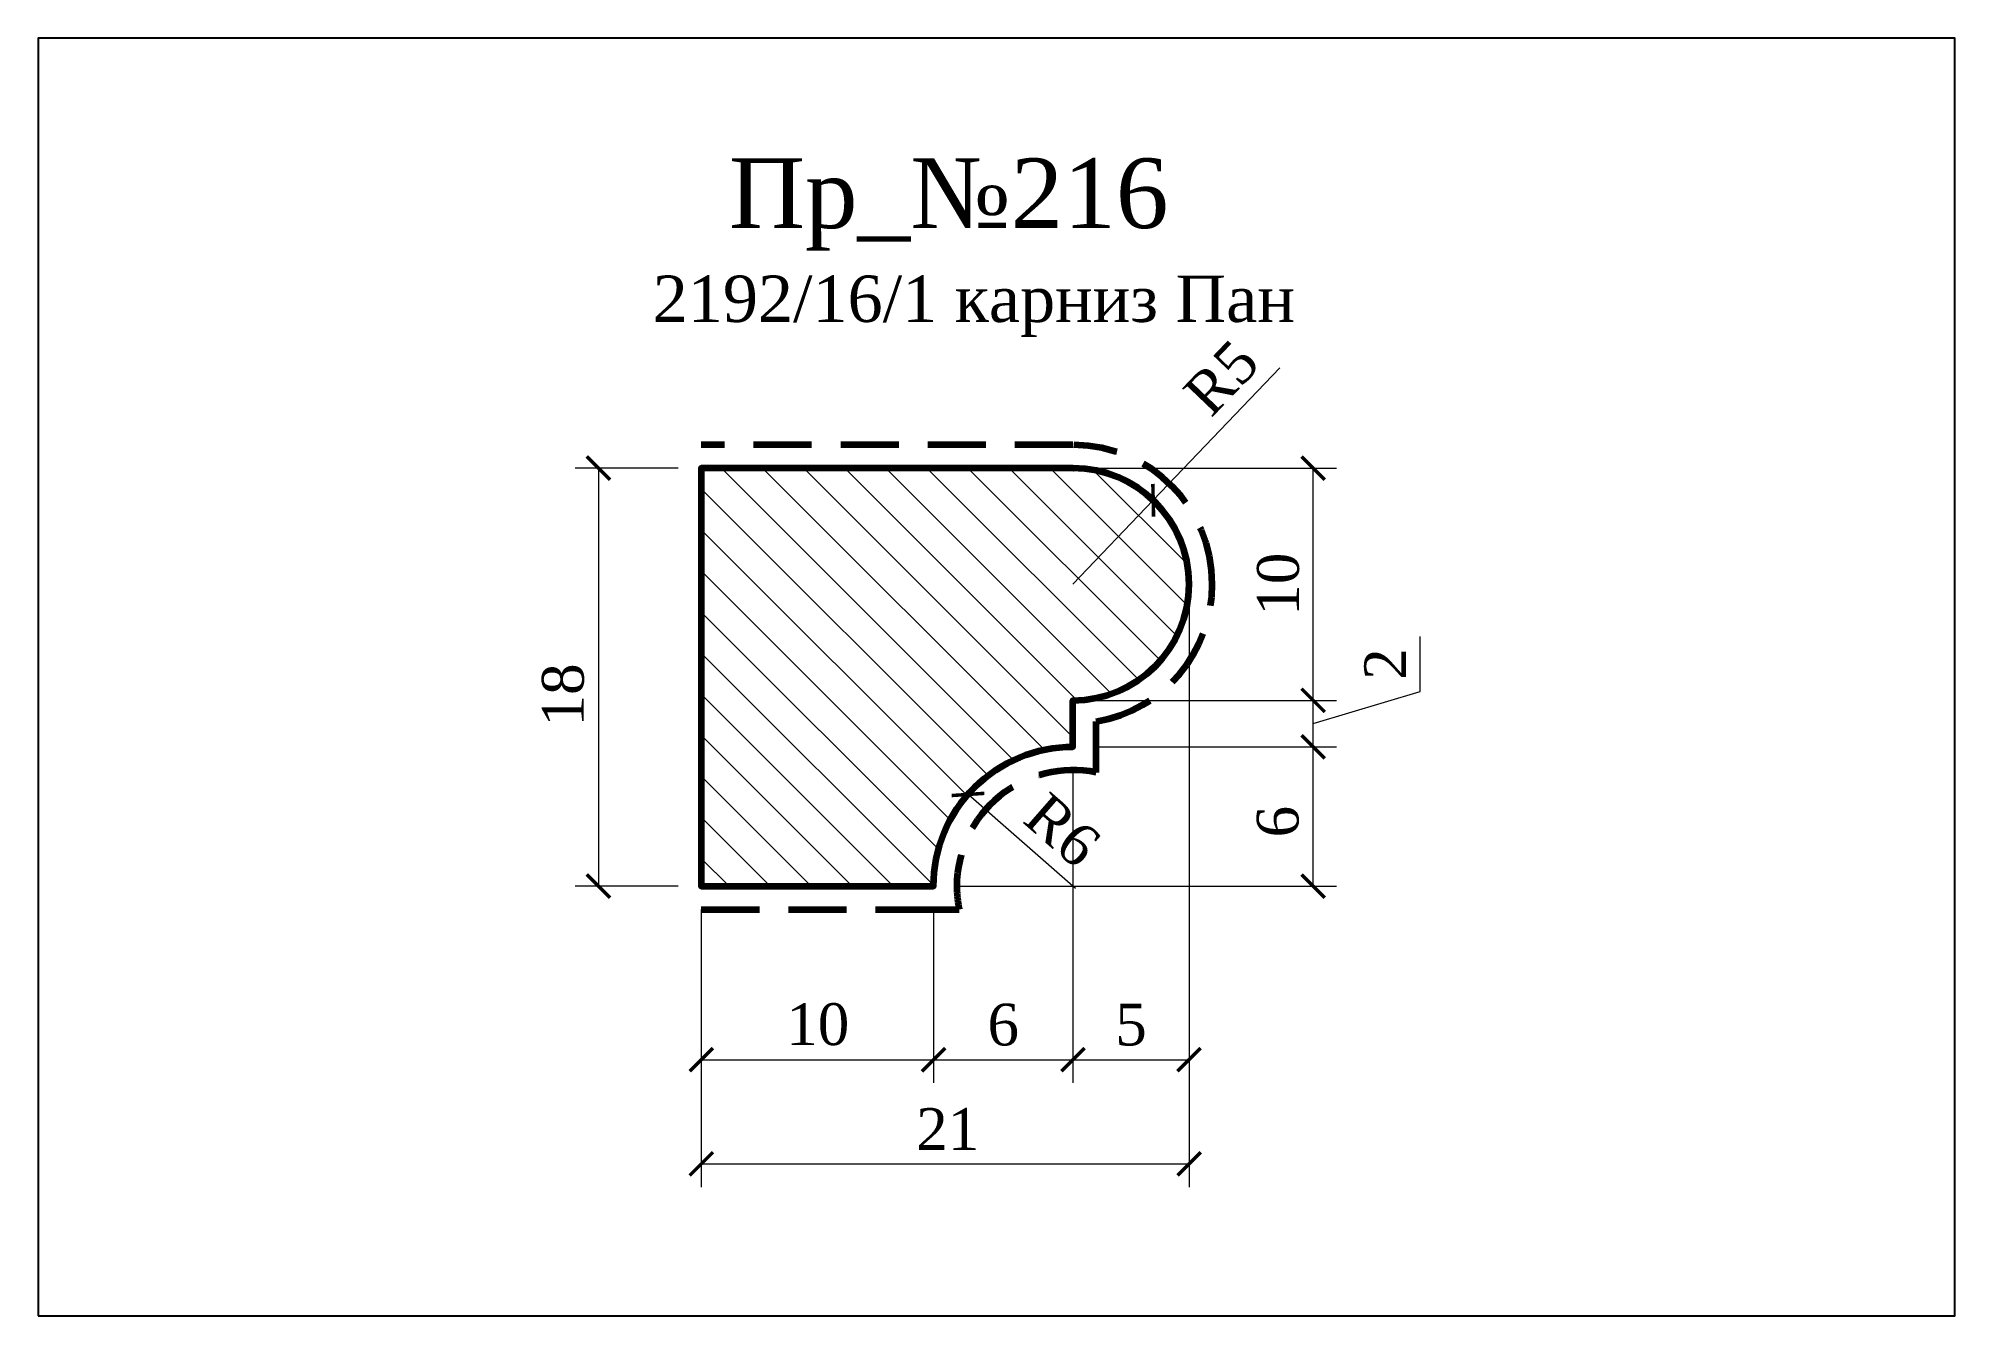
# Model space of a CAD drawing. Header units: millimetres. Extents: x 309156.3 to 309238.8, y -96258.8 to -96203.8.
import ezdxf

# ---------------------------------------------------------------- set-up
doc = ezdxf.new("R2010")
doc.units = ezdxf.units.MM
doc.header["$MEASUREMENT"] = 0
doc.linetypes.add('HIDDEN', pattern=[0.375, 0.25, -0.125])
doc.layers.add('Outside panel', color=7, linetype='Continuous', lineweight=18, true_color=0x7f5e57)
doc.layers.add('линия 15', color=7, linetype='Continuous', lineweight=15)
doc.layers.add('линия 50', color=1, linetype='Continuous', lineweight=140)
doc.styles.add('ELECT', font='times.ttf')
doc.styles.get("Standard").update_dxf_attribs({"font": 'times.ttf'})
doc.dimstyles.new('M_1', dxfattribs={"dimtxt": 1.8, "dimasz": 1, "dimexe": 1, "dimexo": 1, "dimgap": 0.6, "dimtad": 1, "dimdec": 0, "dimdsep": 46, "dimtxsty": 'Standard', "dimblk": 'ARCHTICK', "dimcen": -5, "dimclrd": 7, "dimclre": 7, "dimclrt": 7, "dimadec": 0, "dimazin": 0, "dimtfac": 1, "dimtdec": 0, "dimtmove": 0, "dimatfit": 3, "dimfxl": 1, "dimtolj": 1, "dimtzin": 0, "dimlwd": 5, "dimlwe": 5, "dimarcsym": 0})

# ---------------------------------------------------------------- blocks, each defined once
blk = doc.blocks.new('_ArchTick')
at = {"color": 0, "linetype": 'ByBlock', "const_width": 0.15}
blk.add_lwpolyline([(-0.5, -0.5), (0.5, 0.5)], dxfattribs=at)
blk = doc.blocks.new('*D10')
at = {"layer": 'Defpoints', "color": 0, "ltscale": 1000, "transparency": 16777216}
for p in [(309196.278, -96236.39), (309200.796, -96240.338)]:
    blk.add_point(p, dxfattribs=at)
at = {"layer": 'линия 15', "color": 7, "lineweight": 5, "ltscale": 1000, "transparency": 16777216}
blk.add_line((309200.912, -96240.439), (309196.278, -96236.39), dxfattribs=at)
at = {"layer": 'линия 15', "color": 7, "lineweight": 5, "ltscale": 1000, "transparency": 16777216, "rotation": 138.8469614355286}
blk.add_blockref('_ArchTick', (309196.278, -96236.39), dxfattribs=at)
at = {"layer": 'линия 15', "color": 7, "ltscale": 1000, "transparency": 16777216, "insert": (309200.345, -96237.931), "char_height": 1.8, "attachment_point": 5, "rotation": 318.84696}
blk.add_mtext('\\A1;R6', dxfattribs=at)
blk = doc.blocks.new('*D9')
at = {"layer": 'Defpoints', "color": 0, "ltscale": 1000, "transparency": 16777216}
for p in [(309204.251, -96223.724), (309200.796, -96227.338)]:
    blk.add_point(p, dxfattribs=at)
at = {"layer": 'линия 15', "color": 7, "lineweight": 5, "ltscale": 1000, "transparency": 16777216}
for p in [(309209.698, -96218.025), (309200.796, -96227.338)]:
    blk.add_line(p, (309204.251, -96223.724), dxfattribs=at)
at = {"layer": 'линия 15', "color": 7, "lineweight": 5, "ltscale": 1000, "transparency": 16777216, "rotation": 226.2934535476594}
blk.add_blockref('_ArchTick', (309204.251, -96223.724), dxfattribs=at)
at = {"layer": 'линия 15', "color": 7, "ltscale": 1000, "transparency": 16777216, "insert": (309207.192, -96218.453), "char_height": 1.8, "attachment_point": 5, "rotation": 46.29345}
blk.add_mtext('\\A1;R5', dxfattribs=at)
blk = doc.blocks.new('*D7')
at = {"layer": 'Defpoints', "color": 0, "ltscale": 1000, "transparency": 16777216}
for p in [(309200.796, -96232.338), (309211.137, -96232.338), (309200.796, -96234.338)]:
    blk.add_point(p, dxfattribs=at)
at = {"layer": 'линия 15', "color": 7, "lineweight": 5, "ltscale": 1000, "transparency": 16777216}
for p, q in [((309215.737, -96231.958), (309215.737, -96229.596)), ((309211.137, -96233.338), (309215.737, -96231.958)), ((309201.796, -96232.338), (309212.137, -96232.338)), ((309211.137, -96234.338), (309211.137, -96232.338)), ((309201.796, -96234.338), (309212.137, -96234.338))]:
    blk.add_line(p, q, dxfattribs=at)
for p, rotation in [((309211.137, -96232.338), 90), ((309211.137, -96234.338), 270)]:
    blk.add_blockref('_ArchTick', p, dxfattribs=dict(at, rotation=rotation))
at = {"layer": 'линия 15', "color": 7, "ltscale": 1000, "transparency": 16777216, "insert": (309214.237, -96230.777), "char_height": 1.8, "attachment_point": 5, "rotation": 90}
blk.add_mtext('\\A1;2', dxfattribs=at)
blk = doc.blocks.new('*D6')
at = {"layer": 'Defpoints', "color": 0, "ltscale": 1000, "transparency": 16777216}
for p in [(309200.796, -96234.338), (309211.137, -96234.338), (309194.796, -96240.338)]:
    blk.add_point(p, dxfattribs=at)
at = {"layer": 'линия 15', "color": 7, "lineweight": 5, "ltscale": 1000, "transparency": 16777216}
for p, q in [((309201.796, -96234.338), (309212.137, -96234.338)), ((309211.137, -96240.338), (309211.137, -96234.338)), ((309195.796, -96240.338), (309212.137, -96240.338))]:
    blk.add_line(p, q, dxfattribs=at)
for p, rotation in [((309211.137, -96234.338), 90), ((309211.137, -96240.338), 270)]:
    blk.add_blockref('_ArchTick', p, dxfattribs=dict(at, rotation=rotation))
at = {"layer": 'линия 15', "color": 7, "ltscale": 1000, "transparency": 16777216, "insert": (309209.621, -96237.561), "char_height": 1.8, "attachment_point": 5, "rotation": 90}
blk.add_mtext('\\A1;6', dxfattribs=at)
blk = doc.blocks.new('*D3')
at = {"layer": 'Defpoints', "color": 0, "ltscale": 1000, "transparency": 16777216}
for p in [(309184.796, -96240.338), (309194.796, -96240.338), (309194.796, -96247.811)]:
    blk.add_point(p, dxfattribs=at)
at = {"layer": 'линия 15', "color": 7, "lineweight": 5, "ltscale": 1000, "transparency": 16777216}
for p, q in [((309184.796, -96241.338), (309184.796, -96248.811)), ((309194.796, -96241.338), (309194.796, -96248.811)), ((309184.796, -96247.811), (309194.796, -96247.811))]:
    blk.add_line(p, q, dxfattribs=at)
at = {"layer": 'линия 15', "color": 7, "lineweight": 5, "ltscale": 1000, "transparency": 16777216, "rotation": 180}
blk.add_blockref('_ArchTick', (309184.796, -96247.811), dxfattribs=at)
at = {"layer": 'линия 15', "color": 7, "lineweight": 5, "ltscale": 1000, "transparency": 16777216}
blk.add_blockref('_ArchTick', (309194.796, -96247.811), dxfattribs=at)
at = {"layer": 'линия 15', "color": 7, "ltscale": 1000, "transparency": 16777216, "insert": (309189.81, -96246.295), "char_height": 1.8, "attachment_point": 5}
blk.add_mtext('\\A1;10', dxfattribs=at)
blk = doc.blocks.new('*D2')
at = {"layer": 'Defpoints', "color": 0, "ltscale": 1000, "transparency": 16777216}
for p in [(309184.796, -96222.338), (309180.365, -96240.338), (309184.796, -96240.338)]:
    blk.add_point(p, dxfattribs=at)
at = {"layer": 'линия 15', "color": 7, "lineweight": 5, "ltscale": 1000, "transparency": 16777216}
for p, q in [((309183.796, -96222.338), (309179.365, -96222.338)), ((309180.365, -96222.338), (309180.365, -96240.338)), ((309183.796, -96240.338), (309179.365, -96240.338))]:
    blk.add_line(p, q, dxfattribs=at)
for p, rotation in [((309180.365, -96222.338), 90), ((309180.365, -96240.338), 270)]:
    blk.add_blockref('_ArchTick', p, dxfattribs=dict(at, rotation=rotation))
at = {"layer": 'линия 15', "color": 7, "ltscale": 1000, "transparency": 16777216, "insert": (309178.85, -96232.106), "char_height": 1.8, "attachment_point": 5, "rotation": 90}
blk.add_mtext('\\A1;18', dxfattribs=at)
blk = doc.blocks.new('*D1')
at = {"layer": 'Defpoints', "color": 0, "ltscale": 1000, "transparency": 16777216}
for p in [(309205.796, -96227.338), (309184.796, -96240.338), (309205.796, -96252.296)]:
    blk.add_point(p, dxfattribs=at)
at = {"layer": 'линия 15', "color": 7, "lineweight": 5, "ltscale": 1000, "transparency": 16777216}
for p, q in [((309205.796, -96228.338), (309205.796, -96253.296)), ((309184.796, -96241.338), (309184.796, -96253.296)), ((309184.796, -96252.296), (309205.796, -96252.296))]:
    blk.add_line(p, q, dxfattribs=at)
at = {"layer": 'линия 15', "color": 7, "lineweight": 5, "ltscale": 1000, "transparency": 16777216, "rotation": 180}
blk.add_blockref('_ArchTick', (309184.796, -96252.296), dxfattribs=at)
at = {"layer": 'линия 15', "color": 7, "lineweight": 5, "ltscale": 1000, "transparency": 16777216}
blk.add_blockref('_ArchTick', (309205.796, -96252.296), dxfattribs=at)
at = {"layer": 'линия 15', "color": 7, "ltscale": 1000, "transparency": 16777216, "insert": (309195.405, -96250.796), "char_height": 1.8, "attachment_point": 5}
blk.add_mtext('\\A1;21', dxfattribs=at)

msp = doc.modelspace()

# ---------------------------------------------------------------- hatches: boundary and pattern name
at = {"layer": 'Outside panel', "ltscale": 1000}
h = msp.add_hatch(dxfattribs=at)
h.set_pattern_fill('ANSI31', color=256, scale=10, angle=90)
h.set_pattern_definition([(135, (-472.7927, -92.4475), (-0.8838834765, -0.8838834765), [])])
h.paths.add_polyline_path([(309200.796, -96222.338, -1), (309200.796, -96232.338), (309200.796, -96234.338, 0.414212), (309194.796, -96240.338), (309184.796, -96240.338), (309184.796, -96222.338)])

# ---------------------------------------------------------------- linework, layer by layer
at = {"color": 6, "ltscale": 1000}
msp.add_lwpolyline([(309156.255, -96258.833), (309238.755, -96258.833), (309238.755, -96203.833), (309156.255, -96203.833)], close=True, dxfattribs=at)
at = {"layer": 'линия 50', "color": 1, "linetype": 'HIDDEN', "ltscale": 10, "true_color": 0xff0909}
for points in [[(309200.796, -96221.338), (309184.796, -96221.338)], [(309184.796, -96241.338), (309194.787, -96241.338)]]:
    msp.add_lwpolyline(points, dxfattribs=at)
msp.add_lwpolyline([(309194.805, -96241.338), (309195.897, -96241.338, -0.050382), (309195.796, -96240.338, -0.474497), (309201.796, -96235.439), (309201.796, -96235.439, 0), (309201.796, -96235.439), (309201.796, -96233.254, 0.365987), (309206.796, -96227.338, 0.412228), (309200.837, -96221.338, 0.412228)], format="xyb", dxfattribs=at)
at = {"layer": 'линия 50', "color": 7}
msp.add_lwpolyline([(309194.796, -96240.338, -0.414214), (309200.796, -96234.338), (309200.796, -96232.338, 1), (309200.796, -96222.338), (309184.796, -96222.338), (309184.796, -96240.338), (309194.796, -96240.338, -0.414214), (309200.796, -96234.338), (309200.796, -96232.338, 0.99924), (309200.804, -96222.338), (309200.82, -96222.338)], format="xyb", dxfattribs=at)

# ---------------------------------------------------------------- texts
at = {"color": 5, "ltscale": 1000, "style": 'ELECT'}
msp.add_text('Пр_№216', height=3, dxfattribs=at).set_placement((309185.986, -96212.002))
at = {"color": 7, "ltscale": 1000, "style": 'ELECT'}
msp.add_text('2192/16/1 карниз Пан', height=2, dxfattribs=at).set_placement((309182.704, -96216.046))

# ---------------------------------------------------------------- dimensions: what is measured, and where the dimension line sits
at = {"layer": 'линия 15', "color": 1, "ltscale": 1000, "true_color": 0xff0909}
for center, mpoint, picture, middle in [((309200.796, -96227.338), (309204.251, -96223.724), '*D9', (309208.288, -96219.5)), ((309200.796, -96240.338), (309196.278, -96236.39), '*D10', (309199.348, -96239.072))]:
    dim = msp.add_radius_dim(center=center, mpoint=mpoint, dimstyle='M_1', dxfattribs=at)
    dim.commit()
    dim.dimension.update_dxf_attribs({"geometry": picture, "text_midpoint": middle, "dimtype": 132})
for base, p1, p2, picture, middle in [((309180.365, -96240.338), (309184.796, -96222.338), (309184.796, -96240.338), '*D2', (309180.365, -96232.106)), ((309211.137, -96234.338), (309194.796, -96240.338), (309200.796, -96234.338), '*D6', (309211.137, -96237.561))]:
    dim = msp.add_linear_dim(base=base, p1=p1, p2=p2, angle=90, dimstyle='M_1', dxfattribs=at)
    dim.commit()
    dim.dimension.update_dxf_attribs({"geometry": picture, "text_midpoint": middle, "dimtype": 128})
msp.add_linear_dim(base=(309211.137, -96222.338), p1=(309200.796, -96232.338), p2=(309200.82, -96222.338), angle=90, dimstyle='M_1', dxfattribs=at).render()
for base, p2, picture, middle in [((309205.796, -96252.296), (309205.796, -96227.338), '*D1', (309195.405, -96252.296)), ((309194.796, -96247.811), (309194.796, -96240.338), '*D3', (309189.81, -96247.811))]:
    dim = msp.add_linear_dim(base=base, p1=(309184.796, -96240.338), p2=p2, dimstyle='M_1', dxfattribs=at)
    dim.commit()
    dim.dimension.update_dxf_attribs({"geometry": picture, "text_midpoint": middle, "dimtype": 128})
for base, p1, p2 in [((309205.796, -96247.811), (309200.796, -96234.338), (309205.796, -96227.338)), ((309200.796, -96247.811), (309194.796, -96240.338), (309200.796, -96234.338))]:
    msp.add_linear_dim(base=base, p1=p1, p2=p2, dimstyle='M_1', dxfattribs=at).render()
dim = msp.add_linear_dim(base=(309211.137, -96232.338), p1=(309200.796, -96234.338), p2=(309200.796, -96232.338), angle=90, dimstyle='M_1', dxfattribs=at)
dim.commit()
dim.dimension.update_dxf_attribs({"geometry": '*D7', "text_midpoint": (309214.237, -96231.358)})

doc.saveas('drawing.dxf')
